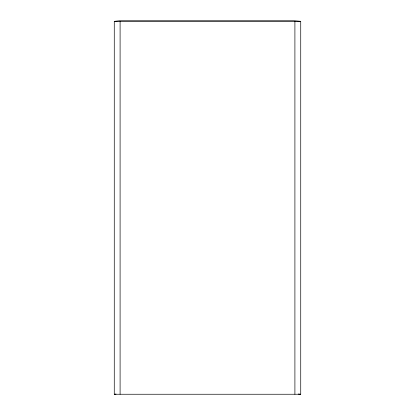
<?xml version="1.0" encoding="UTF-8"?>
<svg xmlns="http://www.w3.org/2000/svg" width="415" height="415" viewBox="0 0 415 415"><rect width="100%" height="100%" fill="white"/><g stroke="black" fill="none" stroke-linecap="round" stroke-linejoin="round"><path stroke-width="0.62" d="M114.27 21.326L119.639 20.75L294.448 20.75L300.73 21.326L300.73 394.25L114.27 394.25L114.27 21.326L300.73 21.326M114.27 394.25L116.06 394.058M298.219 394.022L300.73 394.25M294.904 21.326L294.904 394.25M120.096 21.326L120.096 394.25"/></g></svg>
